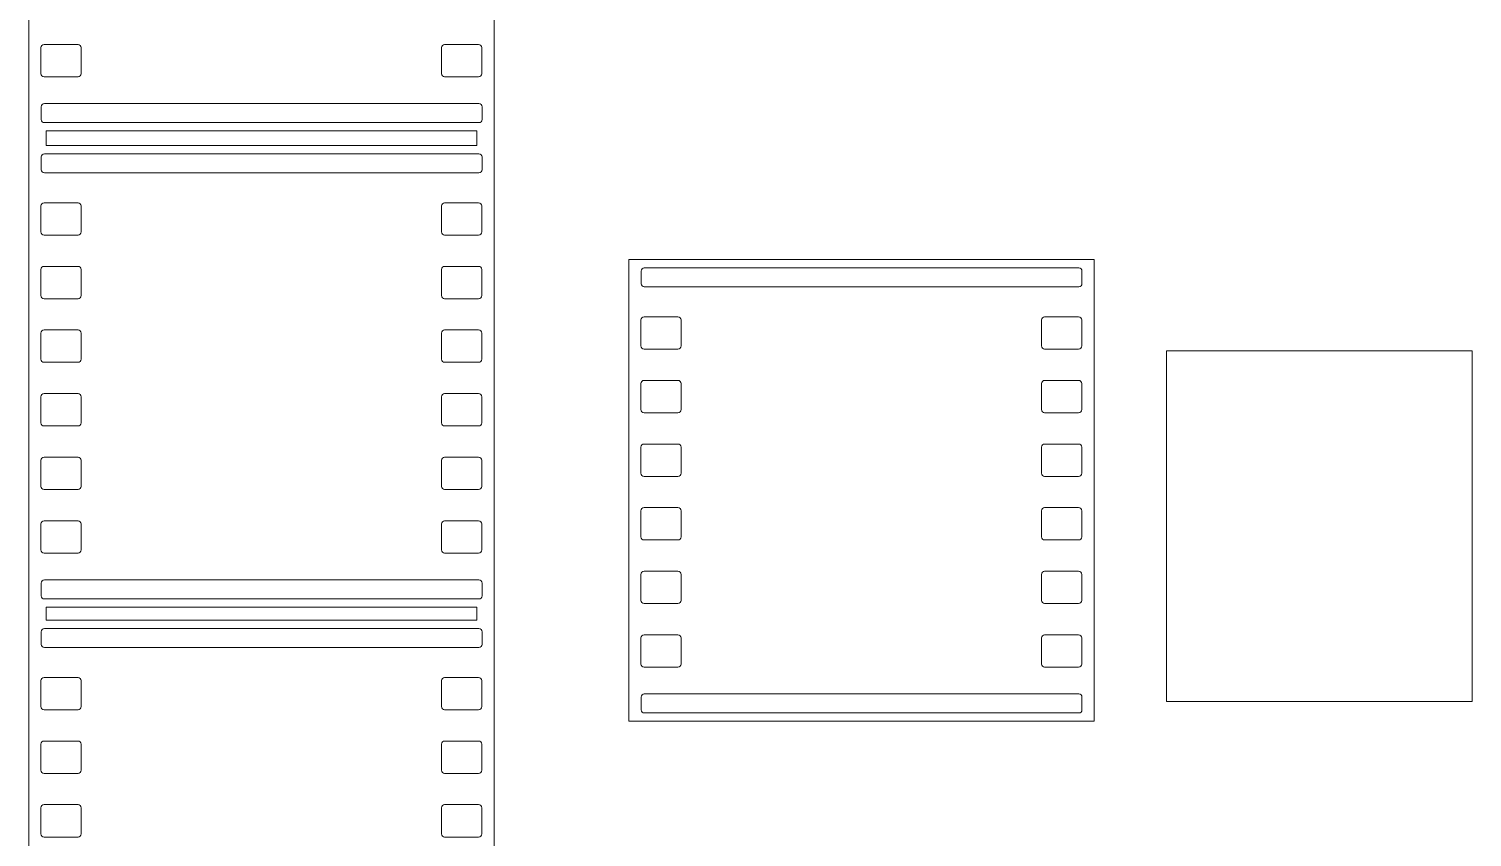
# Model space of a CAD drawing. Header units: centimetres. Extents: x -7.3 to 7.2, y -9.5 to 9.5.
# Drawn here: x -1.43 to 6.68, y -0.06 to 4.48 of the extents above; entities that cross this region are included whole.
import ezdxf

# ---------------------------------------------------------------- set-up
doc = ezdxf.new("R2010")
doc.units = ezdxf.units.CM
doc.header["$MEASUREMENT"] = 0
doc.layers.add('Layer 1', color=7, linetype='Continuous')

msp = doc.modelspace()

# ---------------------------------------------------------------- linework, layer by layer
at = {"layer": 'Layer 1', "color": 7, "lineweight": 9}
for points, knots in [([(-1.42752, 9.17144), (-1.42752, 9.17144), (-1.42752, -9.42726), (-1.42752, -9.42726), (-1.42752, -9.42726), (-1.42752, -9.42726), (1.18672, -9.42726), (1.18672, -9.42726), (1.18672, -9.42726), (1.18672, -9.42726), (1.18672, 9.17144), (1.18672, 9.17144), (1.18672, 9.17144), (1.18672, 9.17144), (-1.42752, 9.17144), (-1.42752, 9.17144)], [0, 0, 0, 0, 0.2, 0.2, 0.2, 0.2, 0.4, 0.4, 0.4, 0.4, 0.6, 0.6, 0.6, 0.6, 1, 1, 1, 1]), ([(-1.3421, 4.39489), (-1.3421, 4.39489), (-1.15134, 4.39489), (-1.15134, 4.39489), (-1.15134, 4.39489), (-1.14149, 4.39489), (-1.1336, 4.38686), (-1.1336, 4.37701), (-1.1336, 4.37701), (-1.1336, 4.37701), (-1.1336, 4.23081), (-1.1336, 4.23081), (-1.1336, 4.23081), (-1.1336, 4.22096), (-1.14149, 4.21293), (-1.15134, 4.21293), (-1.15134, 4.21293), (-1.15134, 4.21293), (-1.3421, 4.21293), (-1.3421, 4.21293), (-1.3421, 4.21293), (-1.35195, 4.21293), (-1.35984, 4.22096), (-1.35984, 4.23081), (-1.35984, 4.23081), (-1.35984, 4.23081), (-1.35984, 4.37701), (-1.35984, 4.37701), (-1.35984, 4.37701), (-1.35984, 4.38686), (-1.35195, 4.39489), (-1.3421, 4.39489)], [0, 0, 0, 0, 0.1111111, 0.1111111, 0.1111111, 0.1111111, 0.2222222, 0.2222222, 0.2222222, 0.2222222, 0.3333333, 0.3333333, 0.3333333, 0.3333333, 0.4444444, 0.4444444, 0.4444444, 0.4444444, 0.5555556, 0.5555556, 0.5555556, 0.5555556, 0.6666667, 0.6666667, 0.6666667, 0.6666667, 0.7777778, 0.7777778, 0.7777778, 0.7777778, 1, 1, 1, 1]), ([(0.90878, 4.39489), (0.90878, 4.39489), (1.09954, 4.39489), (1.09954, 4.39489), (1.09954, 4.39489), (1.10939, 4.39489), (1.11728, 4.38686), (1.11728, 4.37701), (1.11728, 4.37701), (1.11728, 4.37701), (1.11728, 4.23081), (1.11728, 4.23081), (1.11728, 4.23081), (1.11728, 4.22096), (1.10939, 4.21293), (1.09954, 4.21293), (1.09954, 4.21293), (1.09954, 4.21293), (0.90878, 4.21293), (0.90878, 4.21293), (0.90878, 4.21293), (0.89893, 4.21293), (0.89104, 4.22096), (0.89104, 4.23081), (0.89104, 4.23081), (0.89104, 4.23081), (0.89104, 4.37701), (0.89104, 4.37701), (0.89104, 4.37701), (0.89104, 4.38686), (0.89893, 4.39489), (0.90878, 4.39489)], [0, 0, 0, 0, 0.1111111, 0.1111111, 0.1111111, 0.1111111, 0.2222222, 0.2222222, 0.2222222, 0.2222222, 0.3333333, 0.3333333, 0.3333333, 0.3333333, 0.4444444, 0.4444444, 0.4444444, 0.4444444, 0.5555556, 0.5555556, 0.5555556, 0.5555556, 0.6666667, 0.6666667, 0.6666667, 0.6666667, 0.7777778, 0.7777778, 0.7777778, 0.7777778, 1, 1, 1, 1]), ([(-1.34059, 4.06247), (-1.34059, 4.06247), (1.10105, 4.06247), (1.10105, 4.06247), (1.10105, 4.06247), (1.1109, 4.06247), (1.11893, 4.05458), (1.11893, 4.04473), (1.11893, 4.04473), (1.11893, 4.04473), (1.11893, 3.97335), (1.11893, 3.97335), (1.11893, 3.97335), (1.11893, 3.9635), (1.1109, 3.95561), (1.10105, 3.95561), (1.10105, 3.95561), (1.10105, 3.95561), (-1.34059, 3.95561), (-1.34059, 3.95561), (-1.34059, 3.95561), (-1.35044, 3.95561), (-1.35833, 3.9635), (-1.35833, 3.97335), (-1.35833, 3.97335), (-1.35833, 3.97335), (-1.35833, 4.04473), (-1.35833, 4.04473), (-1.35833, 4.04473), (-1.35833, 4.05458), (-1.35044, 4.06247), (-1.34059, 4.06247)], [0, 0, 0, 0, 0.1111111, 0.1111111, 0.1111111, 0.1111111, 0.2222222, 0.2222222, 0.2222222, 0.2222222, 0.3333333, 0.3333333, 0.3333333, 0.3333333, 0.4444444, 0.4444444, 0.4444444, 0.4444444, 0.5555556, 0.5555556, 0.5555556, 0.5555556, 0.6666667, 0.6666667, 0.6666667, 0.6666667, 0.7777778, 0.7777778, 0.7777778, 0.7777778, 1, 1, 1, 1]), ([(-1.33, 3.90926), (-1.33, 3.90926), (1.08922, 3.90926), (1.08922, 3.90926), (1.08922, 3.90926), (1.08922, 3.90926), (1.08922, 3.82701), (1.08922, 3.82701), (1.08922, 3.82701), (1.08922, 3.82701), (-1.33, 3.82701), (-1.33, 3.82701), (-1.33, 3.82701), (-1.33, 3.82701), (-1.33, 3.90926), (-1.33, 3.90926)], [0, 0, 0, 0, 0.2, 0.2, 0.2, 0.2, 0.4, 0.4, 0.4, 0.4, 0.6, 0.6, 0.6, 0.6, 1, 1, 1, 1]), ([(-1.34059, 3.78052), (-1.34059, 3.78052), (1.10105, 3.78052), (1.10105, 3.78052), (1.10105, 3.78052), (1.1109, 3.78052), (1.11893, 3.77263), (1.11893, 3.76278), (1.11893, 3.76278), (1.11893, 3.76278), (1.11893, 3.6914), (1.11893, 3.6914), (1.11893, 3.6914), (1.11893, 3.68155), (1.1109, 3.67366), (1.10105, 3.67366), (1.10105, 3.67366), (1.10105, 3.67366), (-1.34059, 3.67366), (-1.34059, 3.67366), (-1.34059, 3.67366), (-1.35044, 3.67366), (-1.35833, 3.68155), (-1.35833, 3.6914), (-1.35833, 3.6914), (-1.35833, 3.6914), (-1.35833, 3.76278), (-1.35833, 3.76278), (-1.35833, 3.76278), (-1.35833, 3.77263), (-1.35044, 3.78052), (-1.34059, 3.78052)], [0, 0, 0, 0, 0.1111111, 0.1111111, 0.1111111, 0.1111111, 0.2222222, 0.2222222, 0.2222222, 0.2222222, 0.3333333, 0.3333333, 0.3333333, 0.3333333, 0.4444444, 0.4444444, 0.4444444, 0.4444444, 0.5555556, 0.5555556, 0.5555556, 0.5555556, 0.6666667, 0.6666667, 0.6666667, 0.6666667, 0.7777778, 0.7777778, 0.7777778, 0.7777778, 1, 1, 1, 1]), ([(-1.3421, 3.50559), (-1.3421, 3.50559), (-1.15134, 3.50559), (-1.15134, 3.50559), (-1.15134, 3.50559), (-1.14149, 3.50559), (-1.1336, 3.49756), (-1.1336, 3.48771), (-1.1336, 3.48771), (-1.1336, 3.48771), (-1.1336, 3.34151), (-1.1336, 3.34151), (-1.1336, 3.34151), (-1.1336, 3.33166), (-1.14149, 3.32363), (-1.15134, 3.32363), (-1.15134, 3.32363), (-1.15134, 3.32363), (-1.3421, 3.32363), (-1.3421, 3.32363), (-1.3421, 3.32363), (-1.35195, 3.32363), (-1.35984, 3.33166), (-1.35984, 3.34151), (-1.35984, 3.34151), (-1.35984, 3.34151), (-1.35984, 3.48771), (-1.35984, 3.48771), (-1.35984, 3.48771), (-1.35984, 3.49756), (-1.35195, 3.50559), (-1.3421, 3.50559)], [0, 0, 0, 0, 0.1111111, 0.1111111, 0.1111111, 0.1111111, 0.2222222, 0.2222222, 0.2222222, 0.2222222, 0.3333333, 0.3333333, 0.3333333, 0.3333333, 0.4444444, 0.4444444, 0.4444444, 0.4444444, 0.5555556, 0.5555556, 0.5555556, 0.5555556, 0.6666667, 0.6666667, 0.6666667, 0.6666667, 0.7777778, 0.7777778, 0.7777778, 0.7777778, 1, 1, 1, 1]), ([(0.90878, 3.50559), (0.90878, 3.50559), (1.09954, 3.50559), (1.09954, 3.50559), (1.09954, 3.50559), (1.10939, 3.50559), (1.11728, 3.49756), (1.11728, 3.48771), (1.11728, 3.48771), (1.11728, 3.48771), (1.11728, 3.34151), (1.11728, 3.34151), (1.11728, 3.34151), (1.11728, 3.33166), (1.10939, 3.32363), (1.09954, 3.32363), (1.09954, 3.32363), (1.09954, 3.32363), (0.90878, 3.32363), (0.90878, 3.32363), (0.90878, 3.32363), (0.89893, 3.32363), (0.89104, 3.33166), (0.89104, 3.34151), (0.89104, 3.34151), (0.89104, 3.34151), (0.89104, 3.48771), (0.89104, 3.48771), (0.89104, 3.48771), (0.89104, 3.49756), (0.89893, 3.50559), (0.90878, 3.50559)], [0, 0, 0, 0, 0.1111111, 0.1111111, 0.1111111, 0.1111111, 0.2222222, 0.2222222, 0.2222222, 0.2222222, 0.3333333, 0.3333333, 0.3333333, 0.3333333, 0.4444444, 0.4444444, 0.4444444, 0.4444444, 0.5555556, 0.5555556, 0.5555556, 0.5555556, 0.6666667, 0.6666667, 0.6666667, 0.6666667, 0.7777778, 0.7777778, 0.7777778, 0.7777778, 1, 1, 1, 1]), ([(1.94364, 3.18624), (1.94364, 3.18624), (1.94364, 0.59235), (1.94364, 0.59235), (1.94364, 0.59235), (1.94364, 0.59235), (4.55788, 0.59235), (4.55788, 0.59235), (4.55788, 0.59235), (4.55788, 0.59235), (4.55788, 3.18624), (4.55788, 3.18624), (4.55788, 3.18624), (4.55788, 3.18624), (1.94364, 3.18624), (1.94364, 3.18624)], [0, 0, 0, 0, 0.2, 0.2, 0.2, 0.2, 0.4, 0.4, 0.4, 0.4, 0.6, 0.6, 0.6, 0.6, 1, 1, 1, 1]), ([(-1.3421, 3.14815), (-1.3421, 3.14815), (-1.15134, 3.14815), (-1.15134, 3.14815), (-1.15134, 3.14815), (-1.14149, 3.14815), (-1.1336, 3.14026), (-1.1336, 3.13041), (-1.1336, 3.13041), (-1.1336, 3.13041), (-1.1336, 2.98407), (-1.1336, 2.98407), (-1.1336, 2.98407), (-1.1336, 2.97422), (-1.14149, 2.96633), (-1.15134, 2.96633), (-1.15134, 2.96633), (-1.15134, 2.96633), (-1.3421, 2.96633), (-1.3421, 2.96633), (-1.3421, 2.96633), (-1.35195, 2.96633), (-1.35984, 2.97422), (-1.35984, 2.98407), (-1.35984, 2.98407), (-1.35984, 2.98407), (-1.35984, 3.13041), (-1.35984, 3.13041), (-1.35984, 3.13041), (-1.35984, 3.14026), (-1.35195, 3.14815), (-1.3421, 3.14815)], [0, 0, 0, 0, 0.1111111, 0.1111111, 0.1111111, 0.1111111, 0.2222222, 0.2222222, 0.2222222, 0.2222222, 0.3333333, 0.3333333, 0.3333333, 0.3333333, 0.4444444, 0.4444444, 0.4444444, 0.4444444, 0.5555556, 0.5555556, 0.5555556, 0.5555556, 0.6666667, 0.6666667, 0.6666667, 0.6666667, 0.7777778, 0.7777778, 0.7777778, 0.7777778, 1, 1, 1, 1]), ([(0.90878, 3.14815), (0.90878, 3.14815), (1.09954, 3.14815), (1.09954, 3.14815), (1.09954, 3.14815), (1.10939, 3.14815), (1.11728, 3.14026), (1.11728, 3.13041), (1.11728, 3.13041), (1.11728, 3.13041), (1.11728, 2.98407), (1.11728, 2.98407), (1.11728, 2.98407), (1.11728, 2.97422), (1.10939, 2.96633), (1.09954, 2.96633), (1.09954, 2.96633), (1.09954, 2.96633), (0.90878, 2.96633), (0.90878, 2.96633), (0.90878, 2.96633), (0.89893, 2.96633), (0.89104, 2.97422), (0.89104, 2.98407), (0.89104, 2.98407), (0.89104, 2.98407), (0.89104, 3.13041), (0.89104, 3.13041), (0.89104, 3.13041), (0.89104, 3.14026), (0.89893, 3.14815), (0.90878, 3.14815)], [0, 0, 0, 0, 0.1111111, 0.1111111, 0.1111111, 0.1111111, 0.2222222, 0.2222222, 0.2222222, 0.2222222, 0.3333333, 0.3333333, 0.3333333, 0.3333333, 0.4444444, 0.4444444, 0.4444444, 0.4444444, 0.5555556, 0.5555556, 0.5555556, 0.5555556, 0.6666667, 0.6666667, 0.6666667, 0.6666667, 0.7777778, 0.7777778, 0.7777778, 0.7777778, 1, 1, 1, 1]), ([(2.03056, 3.13976), (2.03056, 3.13976), (4.4722, 3.13976), (4.4722, 3.13976), (4.4722, 3.13976), (4.48205, 3.13976), (4.49008, 3.13187), (4.49008, 3.12202), (4.49008, 3.12202), (4.49008, 3.12202), (4.49008, 3.05064), (4.49008, 3.05064), (4.49008, 3.05064), (4.49008, 3.04079), (4.48205, 3.0329), (4.4722, 3.0329), (4.4722, 3.0329), (4.4722, 3.0329), (2.03056, 3.0329), (2.03056, 3.0329), (2.03056, 3.0329), (2.02071, 3.0329), (2.01282, 3.04079), (2.01282, 3.05064), (2.01282, 3.05064), (2.01282, 3.05064), (2.01282, 3.12202), (2.01282, 3.12202), (2.01282, 3.12202), (2.01282, 3.13187), (2.02071, 3.13976), (2.03056, 3.13976)], [0, 0, 0, 0, 0.1111111, 0.1111111, 0.1111111, 0.1111111, 0.2222222, 0.2222222, 0.2222222, 0.2222222, 0.3333333, 0.3333333, 0.3333333, 0.3333333, 0.4444444, 0.4444444, 0.4444444, 0.4444444, 0.5555556, 0.5555556, 0.5555556, 0.5555556, 0.6666667, 0.6666667, 0.6666667, 0.6666667, 0.7777778, 0.7777778, 0.7777778, 0.7777778, 1, 1, 1, 1]), ([(2.02905, 2.86483), (2.02905, 2.86483), (2.21981, 2.86483), (2.21981, 2.86483), (2.21981, 2.86483), (2.22966, 2.86483), (2.23755, 2.8568), (2.23755, 2.84695), (2.23755, 2.84695), (2.23755, 2.84695), (2.23755, 2.70075), (2.23755, 2.70075), (2.23755, 2.70075), (2.23755, 2.6909), (2.22966, 2.68287), (2.21981, 2.68287), (2.21981, 2.68287), (2.21981, 2.68287), (2.02905, 2.68287), (2.02905, 2.68287), (2.02905, 2.68287), (2.0192, 2.68287), (2.01131, 2.6909), (2.01131, 2.70075), (2.01131, 2.70075), (2.01131, 2.70075), (2.01131, 2.84695), (2.01131, 2.84695), (2.01131, 2.84695), (2.01131, 2.8568), (2.0192, 2.86483), (2.02905, 2.86483)], [0, 0, 0, 0, 0.1111111, 0.1111111, 0.1111111, 0.1111111, 0.2222222, 0.2222222, 0.2222222, 0.2222222, 0.3333333, 0.3333333, 0.3333333, 0.3333333, 0.4444444, 0.4444444, 0.4444444, 0.4444444, 0.5555556, 0.5555556, 0.5555556, 0.5555556, 0.6666667, 0.6666667, 0.6666667, 0.6666667, 0.7777778, 0.7777778, 0.7777778, 0.7777778, 1, 1, 1, 1]), ([(4.27993, 2.86483), (4.27993, 2.86483), (4.47069, 2.86483), (4.47069, 2.86483), (4.47069, 2.86483), (4.48054, 2.86483), (4.48843, 2.8568), (4.48843, 2.84695), (4.48843, 2.84695), (4.48843, 2.84695), (4.48843, 2.70075), (4.48843, 2.70075), (4.48843, 2.70075), (4.48843, 2.6909), (4.48054, 2.68287), (4.47069, 2.68287), (4.47069, 2.68287), (4.47069, 2.68287), (4.27993, 2.68287), (4.27993, 2.68287), (4.27993, 2.68287), (4.27008, 2.68287), (4.26219, 2.6909), (4.26219, 2.70075), (4.26219, 2.70075), (4.26219, 2.70075), (4.26219, 2.84695), (4.26219, 2.84695), (4.26219, 2.84695), (4.26219, 2.8568), (4.27008, 2.86483), (4.27993, 2.86483)], [0, 0, 0, 0, 0.1111111, 0.1111111, 0.1111111, 0.1111111, 0.2222222, 0.2222222, 0.2222222, 0.2222222, 0.3333333, 0.3333333, 0.3333333, 0.3333333, 0.4444444, 0.4444444, 0.4444444, 0.4444444, 0.5555556, 0.5555556, 0.5555556, 0.5555556, 0.6666667, 0.6666667, 0.6666667, 0.6666667, 0.7777778, 0.7777778, 0.7777778, 0.7777778, 1, 1, 1, 1]), ([(-1.3421, 2.79083), (-1.3421, 2.79083), (-1.15134, 2.79083), (-1.15134, 2.79083), (-1.15134, 2.79083), (-1.14149, 2.79083), (-1.1336, 2.78294), (-1.1336, 2.77309), (-1.1336, 2.77309), (-1.1336, 2.77309), (-1.1336, 2.62675), (-1.1336, 2.62675), (-1.1336, 2.62675), (-1.1336, 2.6169), (-1.14149, 2.60901), (-1.15134, 2.60901), (-1.15134, 2.60901), (-1.15134, 2.60901), (-1.3421, 2.60901), (-1.3421, 2.60901), (-1.3421, 2.60901), (-1.35195, 2.60901), (-1.35984, 2.6169), (-1.35984, 2.62675), (-1.35984, 2.62675), (-1.35984, 2.62675), (-1.35984, 2.77309), (-1.35984, 2.77309), (-1.35984, 2.77309), (-1.35984, 2.78294), (-1.35195, 2.79083), (-1.3421, 2.79083)], [0, 0, 0, 0, 0.1111111, 0.1111111, 0.1111111, 0.1111111, 0.2222222, 0.2222222, 0.2222222, 0.2222222, 0.3333333, 0.3333333, 0.3333333, 0.3333333, 0.4444444, 0.4444444, 0.4444444, 0.4444444, 0.5555556, 0.5555556, 0.5555556, 0.5555556, 0.6666667, 0.6666667, 0.6666667, 0.6666667, 0.7777778, 0.7777778, 0.7777778, 0.7777778, 1, 1, 1, 1]), ([(0.90878, 2.79083), (0.90878, 2.79083), (1.09954, 2.79083), (1.09954, 2.79083), (1.09954, 2.79083), (1.10939, 2.79083), (1.11728, 2.78294), (1.11728, 2.77309), (1.11728, 2.77309), (1.11728, 2.77309), (1.11728, 2.62675), (1.11728, 2.62675), (1.11728, 2.62675), (1.11728, 2.6169), (1.10939, 2.60901), (1.09954, 2.60901), (1.09954, 2.60901), (1.09954, 2.60901), (0.90878, 2.60901), (0.90878, 2.60901), (0.90878, 2.60901), (0.89893, 2.60901), (0.89104, 2.6169), (0.89104, 2.62675), (0.89104, 2.62675), (0.89104, 2.62675), (0.89104, 2.77309), (0.89104, 2.77309), (0.89104, 2.77309), (0.89104, 2.78294), (0.89893, 2.79083), (0.90878, 2.79083)], [0, 0, 0, 0, 0.1111111, 0.1111111, 0.1111111, 0.1111111, 0.2222222, 0.2222222, 0.2222222, 0.2222222, 0.3333333, 0.3333333, 0.3333333, 0.3333333, 0.4444444, 0.4444444, 0.4444444, 0.4444444, 0.5555556, 0.5555556, 0.5555556, 0.5555556, 0.6666667, 0.6666667, 0.6666667, 0.6666667, 0.7777778, 0.7777778, 0.7777778, 0.7777778, 1, 1, 1, 1]), ([(-1.3421, 2.43338), (-1.3421, 2.43338), (-1.15134, 2.43338), (-1.15134, 2.43338), (-1.15134, 2.43338), (-1.14149, 2.43338), (-1.1336, 2.42549), (-1.1336, 2.41564), (-1.1336, 2.41564), (-1.1336, 2.41564), (-1.1336, 2.2693), (-1.1336, 2.2693), (-1.1336, 2.2693), (-1.1336, 2.25945), (-1.14149, 2.25156), (-1.15134, 2.25156), (-1.15134, 2.25156), (-1.15134, 2.25156), (-1.3421, 2.25156), (-1.3421, 2.25156), (-1.3421, 2.25156), (-1.35195, 2.25156), (-1.35984, 2.25945), (-1.35984, 2.2693), (-1.35984, 2.2693), (-1.35984, 2.2693), (-1.35984, 2.41564), (-1.35984, 2.41564), (-1.35984, 2.41564), (-1.35984, 2.42549), (-1.35195, 2.43338), (-1.3421, 2.43338)], [0, 0, 0, 0, 0.1111111, 0.1111111, 0.1111111, 0.1111111, 0.2222222, 0.2222222, 0.2222222, 0.2222222, 0.3333333, 0.3333333, 0.3333333, 0.3333333, 0.4444444, 0.4444444, 0.4444444, 0.4444444, 0.5555556, 0.5555556, 0.5555556, 0.5555556, 0.6666667, 0.6666667, 0.6666667, 0.6666667, 0.7777778, 0.7777778, 0.7777778, 0.7777778, 1, 1, 1, 1]), ([(0.90878, 2.43338), (0.90878, 2.43338), (1.09954, 2.43338), (1.09954, 2.43338), (1.09954, 2.43338), (1.10939, 2.43338), (1.11728, 2.42549), (1.11728, 2.41564), (1.11728, 2.41564), (1.11728, 2.41564), (1.11728, 2.2693), (1.11728, 2.2693), (1.11728, 2.2693), (1.11728, 2.25945), (1.10939, 2.25156), (1.09954, 2.25156), (1.09954, 2.25156), (1.09954, 2.25156), (0.90878, 2.25156), (0.90878, 2.25156), (0.90878, 2.25156), (0.89893, 2.25156), (0.89104, 2.25945), (0.89104, 2.2693), (0.89104, 2.2693), (0.89104, 2.2693), (0.89104, 2.41564), (0.89104, 2.41564), (0.89104, 2.41564), (0.89104, 2.42549), (0.89893, 2.43338), (0.90878, 2.43338)], [0, 0, 0, 0, 0.1111111, 0.1111111, 0.1111111, 0.1111111, 0.2222222, 0.2222222, 0.2222222, 0.2222222, 0.3333333, 0.3333333, 0.3333333, 0.3333333, 0.4444444, 0.4444444, 0.4444444, 0.4444444, 0.5555556, 0.5555556, 0.5555556, 0.5555556, 0.6666667, 0.6666667, 0.6666667, 0.6666667, 0.7777778, 0.7777778, 0.7777778, 0.7777778, 1, 1, 1, 1]), ([(2.02905, 2.50737), (2.02905, 2.50737), (2.21981, 2.50737), (2.21981, 2.50737), (2.21981, 2.50737), (2.22966, 2.50737), (2.23755, 2.49948), (2.23755, 2.48963), (2.23755, 2.48963), (2.23755, 2.48963), (2.23755, 2.34329), (2.23755, 2.34329), (2.23755, 2.34329), (2.23755, 2.33344), (2.22966, 2.32555), (2.21981, 2.32555), (2.21981, 2.32555), (2.21981, 2.32555), (2.02905, 2.32555), (2.02905, 2.32555), (2.02905, 2.32555), (2.0192, 2.32555), (2.01131, 2.33344), (2.01131, 2.34329), (2.01131, 2.34329), (2.01131, 2.34329), (2.01131, 2.48963), (2.01131, 2.48963), (2.01131, 2.48963), (2.01131, 2.49948), (2.0192, 2.50737), (2.02905, 2.50737)], [0, 0, 0, 0, 0.1111111, 0.1111111, 0.1111111, 0.1111111, 0.2222222, 0.2222222, 0.2222222, 0.2222222, 0.3333333, 0.3333333, 0.3333333, 0.3333333, 0.4444444, 0.4444444, 0.4444444, 0.4444444, 0.5555556, 0.5555556, 0.5555556, 0.5555556, 0.6666667, 0.6666667, 0.6666667, 0.6666667, 0.7777778, 0.7777778, 0.7777778, 0.7777778, 1, 1, 1, 1]), ([(4.27993, 2.50737), (4.27993, 2.50737), (4.47069, 2.50737), (4.47069, 2.50737), (4.47069, 2.50737), (4.48054, 2.50737), (4.48843, 2.49948), (4.48843, 2.48963), (4.48843, 2.48963), (4.48843, 2.48963), (4.48843, 2.34329), (4.48843, 2.34329), (4.48843, 2.34329), (4.48843, 2.33344), (4.48054, 2.32555), (4.47069, 2.32555), (4.47069, 2.32555), (4.47069, 2.32555), (4.27993, 2.32555), (4.27993, 2.32555), (4.27993, 2.32555), (4.27008, 2.32555), (4.26219, 2.33344), (4.26219, 2.34329), (4.26219, 2.34329), (4.26219, 2.34329), (4.26219, 2.48963), (4.26219, 2.48963), (4.26219, 2.48963), (4.26219, 2.49948), (4.27008, 2.50737), (4.27993, 2.50737)], [0, 0, 0, 0, 0.1111111, 0.1111111, 0.1111111, 0.1111111, 0.2222222, 0.2222222, 0.2222222, 0.2222222, 0.3333333, 0.3333333, 0.3333333, 0.3333333, 0.4444444, 0.4444444, 0.4444444, 0.4444444, 0.5555556, 0.5555556, 0.5555556, 0.5555556, 0.6666667, 0.6666667, 0.6666667, 0.6666667, 0.7777778, 0.7777778, 0.7777778, 0.7777778, 1, 1, 1, 1]), ([(2.02905, 2.15006), (2.02905, 2.15006), (2.21981, 2.15006), (2.21981, 2.15006), (2.21981, 2.15006), (2.22966, 2.15006), (2.23755, 2.14217), (2.23755, 2.13232), (2.23755, 2.13232), (2.23755, 2.13232), (2.23755, 1.98598), (2.23755, 1.98598), (2.23755, 1.98598), (2.23755, 1.97613), (2.22966, 1.96824), (2.21981, 1.96824), (2.21981, 1.96824), (2.21981, 1.96824), (2.02905, 1.96824), (2.02905, 1.96824), (2.02905, 1.96824), (2.0192, 1.96824), (2.01131, 1.97613), (2.01131, 1.98598), (2.01131, 1.98598), (2.01131, 1.98598), (2.01131, 2.13232), (2.01131, 2.13232), (2.01131, 2.13232), (2.01131, 2.14217), (2.0192, 2.15006), (2.02905, 2.15006)], [0, 0, 0, 0, 0.1111111, 0.1111111, 0.1111111, 0.1111111, 0.2222222, 0.2222222, 0.2222222, 0.2222222, 0.3333333, 0.3333333, 0.3333333, 0.3333333, 0.4444444, 0.4444444, 0.4444444, 0.4444444, 0.5555556, 0.5555556, 0.5555556, 0.5555556, 0.6666667, 0.6666667, 0.6666667, 0.6666667, 0.7777778, 0.7777778, 0.7777778, 0.7777778, 1, 1, 1, 1]), ([(4.27993, 2.15006), (4.27993, 2.15006), (4.47069, 2.15006), (4.47069, 2.15006), (4.47069, 2.15006), (4.48054, 2.15006), (4.48843, 2.14217), (4.48843, 2.13232), (4.48843, 2.13232), (4.48843, 2.13232), (4.48843, 1.98598), (4.48843, 1.98598), (4.48843, 1.98598), (4.48843, 1.97613), (4.48054, 1.96824), (4.47069, 1.96824), (4.47069, 1.96824), (4.47069, 1.96824), (4.27993, 1.96824), (4.27993, 1.96824), (4.27993, 1.96824), (4.27008, 1.96824), (4.26219, 1.97613), (4.26219, 1.98598), (4.26219, 1.98598), (4.26219, 1.98598), (4.26219, 2.13232), (4.26219, 2.13232), (4.26219, 2.13232), (4.26219, 2.14217), (4.27008, 2.15006), (4.27993, 2.15006)], [0, 0, 0, 0, 0.1111111, 0.1111111, 0.1111111, 0.1111111, 0.2222222, 0.2222222, 0.2222222, 0.2222222, 0.3333333, 0.3333333, 0.3333333, 0.3333333, 0.4444444, 0.4444444, 0.4444444, 0.4444444, 0.5555556, 0.5555556, 0.5555556, 0.5555556, 0.6666667, 0.6666667, 0.6666667, 0.6666667, 0.7777778, 0.7777778, 0.7777778, 0.7777778, 1, 1, 1, 1]), ([(-1.3421, 2.07607), (-1.3421, 2.07607), (-1.15134, 2.07607), (-1.15134, 2.07607), (-1.15134, 2.07607), (-1.14149, 2.07607), (-1.1336, 2.06818), (-1.1336, 2.05833), (-1.1336, 2.05833), (-1.1336, 2.05833), (-1.1336, 1.91199), (-1.1336, 1.91199), (-1.1336, 1.91199), (-1.1336, 1.90214), (-1.14149, 1.89425), (-1.15134, 1.89425), (-1.15134, 1.89425), (-1.15134, 1.89425), (-1.3421, 1.89425), (-1.3421, 1.89425), (-1.3421, 1.89425), (-1.35195, 1.89425), (-1.35984, 1.90214), (-1.35984, 1.91199), (-1.35984, 1.91199), (-1.35984, 1.91199), (-1.35984, 2.05833), (-1.35984, 2.05833), (-1.35984, 2.05833), (-1.35984, 2.06818), (-1.35195, 2.07607), (-1.3421, 2.07607)], [0, 0, 0, 0, 0.1111111, 0.1111111, 0.1111111, 0.1111111, 0.2222222, 0.2222222, 0.2222222, 0.2222222, 0.3333333, 0.3333333, 0.3333333, 0.3333333, 0.4444444, 0.4444444, 0.4444444, 0.4444444, 0.5555556, 0.5555556, 0.5555556, 0.5555556, 0.6666667, 0.6666667, 0.6666667, 0.6666667, 0.7777778, 0.7777778, 0.7777778, 0.7777778, 1, 1, 1, 1]), ([(0.90878, 2.07607), (0.90878, 2.07607), (1.09954, 2.07607), (1.09954, 2.07607), (1.09954, 2.07607), (1.10939, 2.07607), (1.11728, 2.06818), (1.11728, 2.05833), (1.11728, 2.05833), (1.11728, 2.05833), (1.11728, 1.91199), (1.11728, 1.91199), (1.11728, 1.91199), (1.11728, 1.90214), (1.10939, 1.89425), (1.09954, 1.89425), (1.09954, 1.89425), (1.09954, 1.89425), (0.90878, 1.89425), (0.90878, 1.89425), (0.90878, 1.89425), (0.89893, 1.89425), (0.89104, 1.90214), (0.89104, 1.91199), (0.89104, 1.91199), (0.89104, 1.91199), (0.89104, 2.05833), (0.89104, 2.05833), (0.89104, 2.05833), (0.89104, 2.06818), (0.89893, 2.07607), (0.90878, 2.07607)], [0, 0, 0, 0, 0.1111111, 0.1111111, 0.1111111, 0.1111111, 0.2222222, 0.2222222, 0.2222222, 0.2222222, 0.3333333, 0.3333333, 0.3333333, 0.3333333, 0.4444444, 0.4444444, 0.4444444, 0.4444444, 0.5555556, 0.5555556, 0.5555556, 0.5555556, 0.6666667, 0.6666667, 0.6666667, 0.6666667, 0.7777778, 0.7777778, 0.7777778, 0.7777778, 1, 1, 1, 1]), ([(2.02905, 1.79261), (2.02905, 1.79261), (2.21981, 1.79261), (2.21981, 1.79261), (2.21981, 1.79261), (2.22966, 1.79261), (2.23755, 1.78472), (2.23755, 1.77487), (2.23755, 1.77487), (2.23755, 1.77487), (2.23755, 1.62853), (2.23755, 1.62853), (2.23755, 1.62853), (2.23755, 1.61868), (2.22966, 1.61079), (2.21981, 1.61079), (2.21981, 1.61079), (2.21981, 1.61079), (2.02905, 1.61079), (2.02905, 1.61079), (2.02905, 1.61079), (2.0192, 1.61079), (2.01131, 1.61868), (2.01131, 1.62853), (2.01131, 1.62853), (2.01131, 1.62853), (2.01131, 1.77487), (2.01131, 1.77487), (2.01131, 1.77487), (2.01131, 1.78472), (2.0192, 1.79261), (2.02905, 1.79261)], [0, 0, 0, 0, 0.1111111, 0.1111111, 0.1111111, 0.1111111, 0.2222222, 0.2222222, 0.2222222, 0.2222222, 0.3333333, 0.3333333, 0.3333333, 0.3333333, 0.4444444, 0.4444444, 0.4444444, 0.4444444, 0.5555556, 0.5555556, 0.5555556, 0.5555556, 0.6666667, 0.6666667, 0.6666667, 0.6666667, 0.7777778, 0.7777778, 0.7777778, 0.7777778, 1, 1, 1, 1]), ([(4.27993, 1.79261), (4.27993, 1.79261), (4.47069, 1.79261), (4.47069, 1.79261), (4.47069, 1.79261), (4.48054, 1.79261), (4.48843, 1.78472), (4.48843, 1.77487), (4.48843, 1.77487), (4.48843, 1.77487), (4.48843, 1.62853), (4.48843, 1.62853), (4.48843, 1.62853), (4.48843, 1.61868), (4.48054, 1.61079), (4.47069, 1.61079), (4.47069, 1.61079), (4.47069, 1.61079), (4.27993, 1.61079), (4.27993, 1.61079), (4.27993, 1.61079), (4.27008, 1.61079), (4.26219, 1.61868), (4.26219, 1.62853), (4.26219, 1.62853), (4.26219, 1.62853), (4.26219, 1.77487), (4.26219, 1.77487), (4.26219, 1.77487), (4.26219, 1.78472), (4.27008, 1.79261), (4.27993, 1.79261)], [0, 0, 0, 0, 0.1111111, 0.1111111, 0.1111111, 0.1111111, 0.2222222, 0.2222222, 0.2222222, 0.2222222, 0.3333333, 0.3333333, 0.3333333, 0.3333333, 0.4444444, 0.4444444, 0.4444444, 0.4444444, 0.5555556, 0.5555556, 0.5555556, 0.5555556, 0.6666667, 0.6666667, 0.6666667, 0.6666667, 0.7777778, 0.7777778, 0.7777778, 0.7777778, 1, 1, 1, 1]), ([(-1.3421, 1.71876), (-1.3421, 1.71876), (-1.15134, 1.71876), (-1.15134, 1.71876), (-1.15134, 1.71876), (-1.14149, 1.71876), (-1.1336, 1.71073), (-1.1336, 1.70088), (-1.1336, 1.70088), (-1.1336, 1.70088), (-1.1336, 1.55468), (-1.1336, 1.55468), (-1.1336, 1.55468), (-1.1336, 1.54483), (-1.14149, 1.5368), (-1.15134, 1.5368), (-1.15134, 1.5368), (-1.15134, 1.5368), (-1.3421, 1.5368), (-1.3421, 1.5368), (-1.3421, 1.5368), (-1.35195, 1.5368), (-1.35984, 1.54483), (-1.35984, 1.55468), (-1.35984, 1.55468), (-1.35984, 1.55468), (-1.35984, 1.70088), (-1.35984, 1.70088), (-1.35984, 1.70088), (-1.35984, 1.71073), (-1.35195, 1.71876), (-1.3421, 1.71876)], [0, 0, 0, 0, 0.1111111, 0.1111111, 0.1111111, 0.1111111, 0.2222222, 0.2222222, 0.2222222, 0.2222222, 0.3333333, 0.3333333, 0.3333333, 0.3333333, 0.4444444, 0.4444444, 0.4444444, 0.4444444, 0.5555556, 0.5555556, 0.5555556, 0.5555556, 0.6666667, 0.6666667, 0.6666667, 0.6666667, 0.7777778, 0.7777778, 0.7777778, 0.7777778, 1, 1, 1, 1]), ([(0.90878, 1.71876), (0.90878, 1.71876), (1.09954, 1.71876), (1.09954, 1.71876), (1.09954, 1.71876), (1.10939, 1.71876), (1.11728, 1.71073), (1.11728, 1.70088), (1.11728, 1.70088), (1.11728, 1.70088), (1.11728, 1.55468), (1.11728, 1.55468), (1.11728, 1.55468), (1.11728, 1.54483), (1.10939, 1.5368), (1.09954, 1.5368), (1.09954, 1.5368), (1.09954, 1.5368), (0.90878, 1.5368), (0.90878, 1.5368), (0.90878, 1.5368), (0.89893, 1.5368), (0.89104, 1.54483), (0.89104, 1.55468), (0.89104, 1.55468), (0.89104, 1.55468), (0.89104, 1.70088), (0.89104, 1.70088), (0.89104, 1.70088), (0.89104, 1.71073), (0.89893, 1.71876), (0.90878, 1.71876)], [0, 0, 0, 0, 0.1111111, 0.1111111, 0.1111111, 0.1111111, 0.2222222, 0.2222222, 0.2222222, 0.2222222, 0.3333333, 0.3333333, 0.3333333, 0.3333333, 0.4444444, 0.4444444, 0.4444444, 0.4444444, 0.5555556, 0.5555556, 0.5555556, 0.5555556, 0.6666667, 0.6666667, 0.6666667, 0.6666667, 0.7777778, 0.7777778, 0.7777778, 0.7777778, 1, 1, 1, 1]), ([(-1.34058, 1.38634), (-1.34058, 1.38634), (1.10106, 1.38634), (1.10106, 1.38634), (1.10106, 1.38634), (1.11091, 1.38634), (1.11894, 1.37845), (1.11894, 1.3686), (1.11894, 1.3686), (1.11894, 1.3686), (1.11894, 1.29722), (1.11894, 1.29722), (1.11894, 1.29722), (1.11894, 1.28737), (1.11091, 1.27948), (1.10106, 1.27948), (1.10106, 1.27948), (1.10106, 1.27948), (-1.34058, 1.27948), (-1.34058, 1.27948), (-1.34058, 1.27948), (-1.35043, 1.27948), (-1.35832, 1.28737), (-1.35832, 1.29722), (-1.35832, 1.29722), (-1.35832, 1.29722), (-1.35832, 1.3686), (-1.35832, 1.3686), (-1.35832, 1.3686), (-1.35832, 1.37845), (-1.35043, 1.38634), (-1.34058, 1.38634)], [0, 0, 0, 0, 0.1111111, 0.1111111, 0.1111111, 0.1111111, 0.2222222, 0.2222222, 0.2222222, 0.2222222, 0.3333333, 0.3333333, 0.3333333, 0.3333333, 0.4444444, 0.4444444, 0.4444444, 0.4444444, 0.5555556, 0.5555556, 0.5555556, 0.5555556, 0.6666667, 0.6666667, 0.6666667, 0.6666667, 0.7777778, 0.7777778, 0.7777778, 0.7777778, 1, 1, 1, 1]), ([(2.02905, 1.4353), (2.02905, 1.4353), (2.21981, 1.4353), (2.21981, 1.4353), (2.21981, 1.4353), (2.22966, 1.4353), (2.23755, 1.42741), (2.23755, 1.41756), (2.23755, 1.41756), (2.23755, 1.41756), (2.23755, 1.27122), (2.23755, 1.27122), (2.23755, 1.27122), (2.23755, 1.26137), (2.22966, 1.25348), (2.21981, 1.25348), (2.21981, 1.25348), (2.21981, 1.25348), (2.02905, 1.25348), (2.02905, 1.25348), (2.02905, 1.25348), (2.0192, 1.25348), (2.01131, 1.26137), (2.01131, 1.27122), (2.01131, 1.27122), (2.01131, 1.27122), (2.01131, 1.41756), (2.01131, 1.41756), (2.01131, 1.41756), (2.01131, 1.42741), (2.0192, 1.4353), (2.02905, 1.4353)], [0, 0, 0, 0, 0.1111111, 0.1111111, 0.1111111, 0.1111111, 0.2222222, 0.2222222, 0.2222222, 0.2222222, 0.3333333, 0.3333333, 0.3333333, 0.3333333, 0.4444444, 0.4444444, 0.4444444, 0.4444444, 0.5555556, 0.5555556, 0.5555556, 0.5555556, 0.6666667, 0.6666667, 0.6666667, 0.6666667, 0.7777778, 0.7777778, 0.7777778, 0.7777778, 1, 1, 1, 1]), ([(4.27993, 1.4353), (4.27993, 1.4353), (4.47069, 1.4353), (4.47069, 1.4353), (4.47069, 1.4353), (4.48054, 1.4353), (4.48843, 1.42741), (4.48843, 1.41756), (4.48843, 1.41756), (4.48843, 1.41756), (4.48843, 1.27122), (4.48843, 1.27122), (4.48843, 1.27122), (4.48843, 1.26137), (4.48054, 1.25348), (4.47069, 1.25348), (4.47069, 1.25348), (4.47069, 1.25348), (4.27993, 1.25348), (4.27993, 1.25348), (4.27993, 1.25348), (4.27008, 1.25348), (4.26219, 1.26137), (4.26219, 1.27122), (4.26219, 1.27122), (4.26219, 1.27122), (4.26219, 1.41756), (4.26219, 1.41756), (4.26219, 1.41756), (4.26219, 1.42741), (4.27008, 1.4353), (4.27993, 1.4353)], [0, 0, 0, 0, 0.1111111, 0.1111111, 0.1111111, 0.1111111, 0.2222222, 0.2222222, 0.2222222, 0.2222222, 0.3333333, 0.3333333, 0.3333333, 0.3333333, 0.4444444, 0.4444444, 0.4444444, 0.4444444, 0.5555556, 0.5555556, 0.5555556, 0.5555556, 0.6666667, 0.6666667, 0.6666667, 0.6666667, 0.7777778, 0.7777778, 0.7777778, 0.7777778, 1, 1, 1, 1]), ([(-1.32999, 1.23312), (-1.32999, 1.23312), (1.08923, 1.23312), (1.08923, 1.23312), (1.08923, 1.23312), (1.08923, 1.23312), (1.08923, 1.15982), (1.08923, 1.15982), (1.08923, 1.15982), (1.08923, 1.15982), (-1.32999, 1.15982), (-1.32999, 1.15982), (-1.32999, 1.15982), (-1.32999, 1.15982), (-1.32999, 1.23312), (-1.32999, 1.23312)], [0, 0, 0, 0, 0.2, 0.2, 0.2, 0.2, 0.4, 0.4, 0.4, 0.4, 0.6, 0.6, 0.6, 0.6, 1, 1, 1, 1]), ([(-1.34058, 1.11333), (-1.34058, 1.11333), (1.10106, 1.11333), (1.10106, 1.11333), (1.10106, 1.11333), (1.11091, 1.11333), (1.11894, 1.10544), (1.11894, 1.09559), (1.11894, 1.09559), (1.11894, 1.09559), (1.11894, 1.02421), (1.11894, 1.02421), (1.11894, 1.02421), (1.11894, 1.01436), (1.11091, 1.00647), (1.10106, 1.00647), (1.10106, 1.00647), (1.10106, 1.00647), (-1.34058, 1.00647), (-1.34058, 1.00647), (-1.34058, 1.00647), (-1.35043, 1.00647), (-1.35832, 1.01436), (-1.35832, 1.02421), (-1.35832, 1.02421), (-1.35832, 1.02421), (-1.35832, 1.09559), (-1.35832, 1.09559), (-1.35832, 1.09559), (-1.35832, 1.10544), (-1.35043, 1.11333), (-1.34058, 1.11333)], [0, 0, 0, 0, 0.1111111, 0.1111111, 0.1111111, 0.1111111, 0.2222222, 0.2222222, 0.2222222, 0.2222222, 0.3333333, 0.3333333, 0.3333333, 0.3333333, 0.4444444, 0.4444444, 0.4444444, 0.4444444, 0.5555556, 0.5555556, 0.5555556, 0.5555556, 0.6666667, 0.6666667, 0.6666667, 0.6666667, 0.7777778, 0.7777778, 0.7777778, 0.7777778, 1, 1, 1, 1]), ([(2.02905, 1.07799), (2.02905, 1.07799), (2.21981, 1.07799), (2.21981, 1.07799), (2.21981, 1.07799), (2.22966, 1.07799), (2.23755, 1.06996), (2.23755, 1.06011), (2.23755, 1.06011), (2.23755, 1.06011), (2.23755, 0.91391), (2.23755, 0.91391), (2.23755, 0.91391), (2.23755, 0.90406), (2.22966, 0.89603), (2.21981, 0.89603), (2.21981, 0.89603), (2.21981, 0.89603), (2.02905, 0.89603), (2.02905, 0.89603), (2.02905, 0.89603), (2.0192, 0.89603), (2.01131, 0.90406), (2.01131, 0.91391), (2.01131, 0.91391), (2.01131, 0.91391), (2.01131, 1.06011), (2.01131, 1.06011), (2.01131, 1.06011), (2.01131, 1.06996), (2.0192, 1.07799), (2.02905, 1.07799)], [0, 0, 0, 0, 0.1111111, 0.1111111, 0.1111111, 0.1111111, 0.2222222, 0.2222222, 0.2222222, 0.2222222, 0.3333333, 0.3333333, 0.3333333, 0.3333333, 0.4444444, 0.4444444, 0.4444444, 0.4444444, 0.5555556, 0.5555556, 0.5555556, 0.5555556, 0.6666667, 0.6666667, 0.6666667, 0.6666667, 0.7777778, 0.7777778, 0.7777778, 0.7777778, 1, 1, 1, 1]), ([(4.27993, 1.07799), (4.27993, 1.07799), (4.47069, 1.07799), (4.47069, 1.07799), (4.47069, 1.07799), (4.48054, 1.07799), (4.48843, 1.06996), (4.48843, 1.06011), (4.48843, 1.06011), (4.48843, 1.06011), (4.48843, 0.91391), (4.48843, 0.91391), (4.48843, 0.91391), (4.48843, 0.90406), (4.48054, 0.89603), (4.47069, 0.89603), (4.47069, 0.89603), (4.47069, 0.89603), (4.27993, 0.89603), (4.27993, 0.89603), (4.27993, 0.89603), (4.27008, 0.89603), (4.26219, 0.90406), (4.26219, 0.91391), (4.26219, 0.91391), (4.26219, 0.91391), (4.26219, 1.06011), (4.26219, 1.06011), (4.26219, 1.06011), (4.26219, 1.06996), (4.27008, 1.07799), (4.27993, 1.07799)], [0, 0, 0, 0, 0.1111111, 0.1111111, 0.1111111, 0.1111111, 0.2222222, 0.2222222, 0.2222222, 0.2222222, 0.3333333, 0.3333333, 0.3333333, 0.3333333, 0.4444444, 0.4444444, 0.4444444, 0.4444444, 0.5555556, 0.5555556, 0.5555556, 0.5555556, 0.6666667, 0.6666667, 0.6666667, 0.6666667, 0.7777778, 0.7777778, 0.7777778, 0.7777778, 1, 1, 1, 1]), ([(-1.34209, 0.8384), (-1.34209, 0.8384), (-1.15133, 0.8384), (-1.15133, 0.8384), (-1.15133, 0.8384), (-1.14148, 0.8384), (-1.13359, 0.83037), (-1.13359, 0.82052), (-1.13359, 0.82052), (-1.13359, 0.82052), (-1.13359, 0.67432), (-1.13359, 0.67432), (-1.13359, 0.67432), (-1.13359, 0.66447), (-1.14148, 0.65644), (-1.15133, 0.65644), (-1.15133, 0.65644), (-1.15133, 0.65644), (-1.34209, 0.65644), (-1.34209, 0.65644), (-1.34209, 0.65644), (-1.35194, 0.65644), (-1.35983, 0.66447), (-1.35983, 0.67432), (-1.35983, 0.67432), (-1.35983, 0.67432), (-1.35983, 0.82052), (-1.35983, 0.82052), (-1.35983, 0.82052), (-1.35983, 0.83037), (-1.35194, 0.8384), (-1.34209, 0.8384)], [0, 0, 0, 0, 0.1111111, 0.1111111, 0.1111111, 0.1111111, 0.2222222, 0.2222222, 0.2222222, 0.2222222, 0.3333333, 0.3333333, 0.3333333, 0.3333333, 0.4444444, 0.4444444, 0.4444444, 0.4444444, 0.5555556, 0.5555556, 0.5555556, 0.5555556, 0.6666667, 0.6666667, 0.6666667, 0.6666667, 0.7777778, 0.7777778, 0.7777778, 0.7777778, 1, 1, 1, 1]), ([(0.90879, 0.8384), (0.90879, 0.8384), (1.09955, 0.8384), (1.09955, 0.8384), (1.09955, 0.8384), (1.1094, 0.8384), (1.11729, 0.83037), (1.11729, 0.82052), (1.11729, 0.82052), (1.11729, 0.82052), (1.11729, 0.67432), (1.11729, 0.67432), (1.11729, 0.67432), (1.11729, 0.66447), (1.1094, 0.65644), (1.09955, 0.65644), (1.09955, 0.65644), (1.09955, 0.65644), (0.90879, 0.65644), (0.90879, 0.65644), (0.90879, 0.65644), (0.89894, 0.65644), (0.89105, 0.66447), (0.89105, 0.67432), (0.89105, 0.67432), (0.89105, 0.67432), (0.89105, 0.82052), (0.89105, 0.82052), (0.89105, 0.82052), (0.89105, 0.83037), (0.89894, 0.8384), (0.90879, 0.8384)], [0, 0, 0, 0, 0.1111111, 0.1111111, 0.1111111, 0.1111111, 0.2222222, 0.2222222, 0.2222222, 0.2222222, 0.3333333, 0.3333333, 0.3333333, 0.3333333, 0.4444444, 0.4444444, 0.4444444, 0.4444444, 0.5555556, 0.5555556, 0.5555556, 0.5555556, 0.6666667, 0.6666667, 0.6666667, 0.6666667, 0.7777778, 0.7777778, 0.7777778, 0.7777778, 1, 1, 1, 1]), ([(2.03057, 0.74557), (2.03057, 0.74557), (4.47221, 0.74557), (4.47221, 0.74557), (4.47221, 0.74557), (4.48206, 0.74557), (4.49009, 0.73768), (4.49009, 0.72783), (4.49009, 0.72783), (4.49009, 0.72783), (4.49009, 0.65645), (4.49009, 0.65645), (4.49009, 0.65645), (4.49009, 0.6466), (4.48206, 0.63871), (4.47221, 0.63871), (4.47221, 0.63871), (4.47221, 0.63871), (2.03057, 0.63871), (2.03057, 0.63871), (2.03057, 0.63871), (2.02072, 0.63871), (2.01283, 0.6466), (2.01283, 0.65645), (2.01283, 0.65645), (2.01283, 0.65645), (2.01283, 0.72783), (2.01283, 0.72783), (2.01283, 0.72783), (2.01283, 0.73768), (2.02072, 0.74557), (2.03057, 0.74557)], [0, 0, 0, 0, 0.1111111, 0.1111111, 0.1111111, 0.1111111, 0.2222222, 0.2222222, 0.2222222, 0.2222222, 0.3333333, 0.3333333, 0.3333333, 0.3333333, 0.4444444, 0.4444444, 0.4444444, 0.4444444, 0.5555556, 0.5555556, 0.5555556, 0.5555556, 0.6666667, 0.6666667, 0.6666667, 0.6666667, 0.7777778, 0.7777778, 0.7777778, 0.7777778, 1, 1, 1, 1]), ([(-1.34209, 0.48095), (-1.34209, 0.48095), (-1.15133, 0.48095), (-1.15133, 0.48095), (-1.15133, 0.48095), (-1.14148, 0.48095), (-1.13359, 0.47306), (-1.13359, 0.46321), (-1.13359, 0.46321), (-1.13359, 0.46321), (-1.13359, 0.31687), (-1.13359, 0.31687), (-1.13359, 0.31687), (-1.13359, 0.30702), (-1.14148, 0.29913), (-1.15133, 0.29913), (-1.15133, 0.29913), (-1.15133, 0.29913), (-1.34209, 0.29913), (-1.34209, 0.29913), (-1.34209, 0.29913), (-1.35194, 0.29913), (-1.35983, 0.30702), (-1.35983, 0.31687), (-1.35983, 0.31687), (-1.35983, 0.31687), (-1.35983, 0.46321), (-1.35983, 0.46321), (-1.35983, 0.46321), (-1.35983, 0.47306), (-1.35194, 0.48095), (-1.34209, 0.48095)], [0, 0, 0, 0, 0.1111111, 0.1111111, 0.1111111, 0.1111111, 0.2222222, 0.2222222, 0.2222222, 0.2222222, 0.3333333, 0.3333333, 0.3333333, 0.3333333, 0.4444444, 0.4444444, 0.4444444, 0.4444444, 0.5555556, 0.5555556, 0.5555556, 0.5555556, 0.6666667, 0.6666667, 0.6666667, 0.6666667, 0.7777778, 0.7777778, 0.7777778, 0.7777778, 1, 1, 1, 1]), ([(0.90879, 0.48095), (0.90879, 0.48095), (1.09955, 0.48095), (1.09955, 0.48095), (1.09955, 0.48095), (1.1094, 0.48095), (1.11729, 0.47306), (1.11729, 0.46321), (1.11729, 0.46321), (1.11729, 0.46321), (1.11729, 0.31687), (1.11729, 0.31687), (1.11729, 0.31687), (1.11729, 0.30702), (1.1094, 0.29913), (1.09955, 0.29913), (1.09955, 0.29913), (1.09955, 0.29913), (0.90879, 0.29913), (0.90879, 0.29913), (0.90879, 0.29913), (0.89894, 0.29913), (0.89105, 0.30702), (0.89105, 0.31687), (0.89105, 0.31687), (0.89105, 0.31687), (0.89105, 0.46321), (0.89105, 0.46321), (0.89105, 0.46321), (0.89105, 0.47306), (0.89894, 0.48095), (0.90879, 0.48095)], [0, 0, 0, 0, 0.1111111, 0.1111111, 0.1111111, 0.1111111, 0.2222222, 0.2222222, 0.2222222, 0.2222222, 0.3333333, 0.3333333, 0.3333333, 0.3333333, 0.4444444, 0.4444444, 0.4444444, 0.4444444, 0.5555556, 0.5555556, 0.5555556, 0.5555556, 0.6666667, 0.6666667, 0.6666667, 0.6666667, 0.7777778, 0.7777778, 0.7777778, 0.7777778, 1, 1, 1, 1]), ([(-1.34209, 0.12364), (-1.34209, 0.12364), (-1.15133, 0.12364), (-1.15133, 0.12364), (-1.15133, 0.12364), (-1.14148, 0.12364), (-1.13359, 0.11575), (-1.13359, 0.1059), (-1.13359, 0.1059), (-1.13359, 0.1059), (-1.13359, -0.04044), (-1.13359, -0.04044), (-1.13359, -0.04044), (-1.13359, -0.05029), (-1.14148, -0.05818), (-1.15133, -0.05818), (-1.15133, -0.05818), (-1.15133, -0.05818), (-1.34209, -0.05818), (-1.34209, -0.05818), (-1.34209, -0.05818), (-1.35194, -0.05818), (-1.35983, -0.05029), (-1.35983, -0.04044), (-1.35983, -0.04044), (-1.35983, -0.04044), (-1.35983, 0.1059), (-1.35983, 0.1059), (-1.35983, 0.1059), (-1.35983, 0.11575), (-1.35194, 0.12364), (-1.34209, 0.12364)], [0, 0, 0, 0, 0.1111111, 0.1111111, 0.1111111, 0.1111111, 0.2222222, 0.2222222, 0.2222222, 0.2222222, 0.3333333, 0.3333333, 0.3333333, 0.3333333, 0.4444444, 0.4444444, 0.4444444, 0.4444444, 0.5555556, 0.5555556, 0.5555556, 0.5555556, 0.6666667, 0.6666667, 0.6666667, 0.6666667, 0.7777778, 0.7777778, 0.7777778, 0.7777778, 1, 1, 1, 1]), ([(0.90879, 0.12364), (0.90879, 0.12364), (1.09955, 0.12364), (1.09955, 0.12364), (1.09955, 0.12364), (1.1094, 0.12364), (1.11729, 0.11575), (1.11729, 0.1059), (1.11729, 0.1059), (1.11729, 0.1059), (1.11729, -0.04044), (1.11729, -0.04044), (1.11729, -0.04044), (1.11729, -0.05029), (1.1094, -0.05818), (1.09955, -0.05818), (1.09955, -0.05818), (1.09955, -0.05818), (0.90879, -0.05818), (0.90879, -0.05818), (0.90879, -0.05818), (0.89894, -0.05818), (0.89105, -0.05029), (0.89105, -0.04044), (0.89105, -0.04044), (0.89105, -0.04044), (0.89105, 0.1059), (0.89105, 0.1059), (0.89105, 0.1059), (0.89105, 0.11575), (0.89894, 0.12364), (0.90879, 0.12364)], [0, 0, 0, 0, 0.1111111, 0.1111111, 0.1111111, 0.1111111, 0.2222222, 0.2222222, 0.2222222, 0.2222222, 0.3333333, 0.3333333, 0.3333333, 0.3333333, 0.4444444, 0.4444444, 0.4444444, 0.4444444, 0.5555556, 0.5555556, 0.5555556, 0.5555556, 0.6666667, 0.6666667, 0.6666667, 0.6666667, 0.7777778, 0.7777778, 0.7777778, 0.7777778, 1, 1, 1, 1])]:
    msp.add_open_spline(points, degree=3, knots=knots, dxfattribs=at)
at = {"layer": 'Layer 1', "lineweight": 9}
msp.add_open_spline([(4.96473, 2.67394), (4.96473, 2.67394), (6.68231, 2.67394), (6.68231, 2.67394), (6.68231, 2.67394), (6.68231, 2.67394), (6.68231, 0.70383), (6.68231, 0.70383), (6.68231, 0.70383), (6.68231, 0.70383), (4.96473, 0.70383), (4.96473, 0.70383), (4.96473, 0.70383), (4.96473, 0.70383), (4.96473, 2.67394), (4.96473, 2.67394)], degree=3, knots=[0, 0, 0, 0, 0.2, 0.2, 0.2, 0.2, 0.4, 0.4, 0.4, 0.4, 0.6, 0.6, 0.6, 0.6, 1, 1, 1, 1], dxfattribs=at)

doc.saveas('drawing.dxf')
